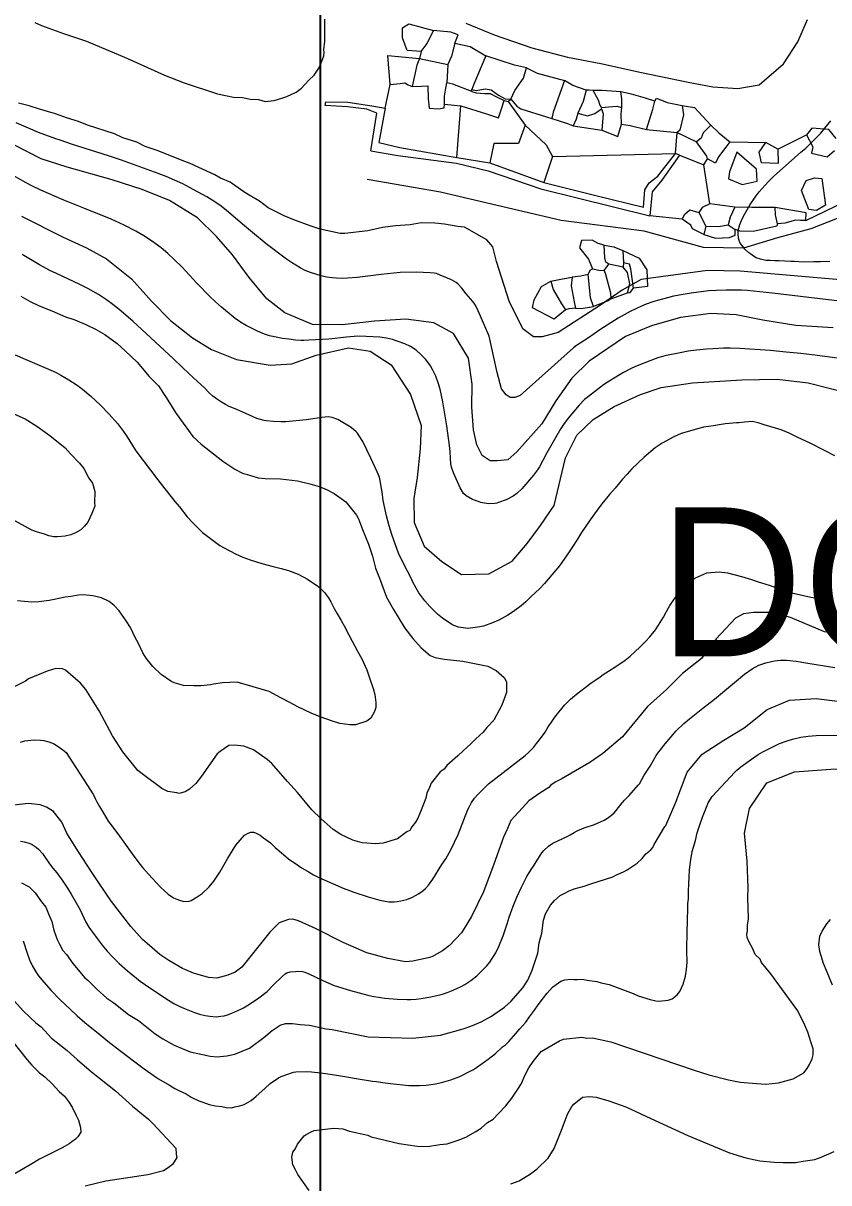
# Model space of a CAD drawing. Header units: metres. Extents: x 548946 to 557077, y 1838800 to 1845419.
# Drawn here: x 551860 to 552239, y 1843256 to 1843801 of the extents above; entities that cross this region are included whole.
import ezdxf
from ezdxf.enums import TextEntityAlignment as Align

# ---------------------------------------------------------------- set-up
doc = ezdxf.new("R2010")
doc.units = ezdxf.units.M
doc.header["$LTSCALE"] = 28
for name, color, linetype, lineweight in [('1', 7, 'Continuous', 13), ('10', 7, 'Continuous', 13), ('2', 7, 'Continuous', 13), ('60', 7, 'Continuous', 25)]:
    doc.layers.add(name, color=color, linetype=linetype, lineweight=lineweight)
doc.layers.add('61', color=7, linetype='Continuous')

msp = doc.modelspace()

# ---------------------------------------------------------------- linework, layer by layer
at = {"layer": '1'}
msp.add_line((551868.89, 1843737.38), (551855.82, 1843744.08), dxfattribs=at)
for points in [[(551865.88, 1843801.45), (551869.11, 1843799.99), (551879.32, 1843796.26), (551890.13, 1843792.61), (551909.08, 1843784.69), (551926.82, 1843776.63), (551936.09, 1843773.1), (551951.67, 1843767.85), (551959.19, 1843766.27), (551963.48, 1843766.15), (551967.24, 1843765.35), (551970.93, 1843765.17), (551974.09, 1843764.3), (551978.31, 1843764.79), (551981.87, 1843765.8), (551984.21, 1843766.68), (551988.57, 1843768.71), (551991.11, 1843770.53), (551994.65, 1843774.3), (551997.13, 1843776.72), (551999.2, 1843780.02), (552000.2, 1843781.97), (552001.59, 1843785.8), (552001.72, 1843787.34), (552001.58, 1843788.55), (552002.04, 1843792.57), (552002.15, 1843799.62), (552002.07, 1843802.97)], [(552068.24, 1843801.09), (552081.55, 1843795.57), (552099.28, 1843789.53), (552116.05, 1843785.17), (552131.64, 1843782.22), (552150.71, 1843777.87), (552172.63, 1843773.34), (552184.27, 1843771.21), (552196.03, 1843770.38), (552205.95, 1843772.16), (552217.49, 1843782.07), (552224.26, 1843792.32), (552228.7, 1843802.82)], [(552035.2, 1843705.87), (552029.16, 1843705.18), (552022.33, 1843703.48), (552011.46, 1843702.23), (552009.31, 1843702.29), (551999.91, 1843704.27), (551995.15, 1843705.87), (551987.49, 1843708.66), (551982.99, 1843710.59), (551975.53, 1843714.33), (551971.49, 1843717.53), (551966.58, 1843720.33), (551963.63, 1843722.14), (551957.64, 1843726.34), (551953.14, 1843728.27), (551950.52, 1843729.81), (551938.89, 1843735.2), (551935.07, 1843736.6), (551923.85, 1843741.13), (551917.8, 1843743.19), (551913.9, 1843745.19), (551907.26, 1843747.18), (551903.36, 1843749.18), (551890.66, 1843753.23), (551886.5, 1843754.89), (551880.79, 1843756.68), (551875.69, 1843758.55), (551868.1, 1843760.73), (551863.33, 1843762.33), (551858.29, 1843763.59)], [(551992.86, 1843684.93), (551990.57, 1843686.16), (551986.42, 1843688.67), (551984.11, 1843690.17), (551974.59, 1843697.38), (551968.1, 1843702.74), (551964.45, 1843705.95), (551955.99, 1843713.07), (551953.37, 1843715.1), (551950.44, 1843717.2), (551946.71, 1843719.55), (551938.58, 1843723.97), (551935.38, 1843725.57), (551931.54, 1843727.36), (551927.54, 1843729.04), (551923.8, 1843730.5), (551906.68, 1843736.74), (551900.56, 1843738.85), (551883.58, 1843744.17), (551877.83, 1843746.07), (551875.85, 1843746.74), (551867.63, 1843749.8), (551857.17, 1843754.27)], [(552240.8, 1843658.03), (552223.26, 1843659.09), (552207.73, 1843661.54), (552195.27, 1843664.09), (552183.4, 1843664.78), (552169.16, 1843662.76), (552155.51, 1843658.89), (552143.27, 1843653.9), (552126.27, 1843642.34), (552118.09, 1843634.36), (552110.59, 1843623.76), (552104.02, 1843612.89), (552092.18, 1843599.67), (552088.03, 1843595.97), (552083.06, 1843595.56), (552079.74, 1843595.56), (552076.01, 1843598.02), (552073.52, 1843602.95), (552071.93, 1843610.11), (552071.11, 1843620.65), (552071.26, 1843631.56), (552069.62, 1843643.67), (552062.52, 1843655.28), (552053.23, 1843660.36), (552040.1, 1843662.06), (552025.34, 1843661.14), (552010.42, 1843659.43), (551996.3, 1843659.61), (551983.38, 1843665.04), (551974.81, 1843671.62), (551966.49, 1843681.69), (551958.75, 1843692.2), (551951.21, 1843700.95), (551942.27, 1843709.66), (551929.17, 1843717.77), (551916.28, 1843722.95), (551902.18, 1843727.48), (551881.13, 1843733.4), (551868.89, 1843737.38)], [(552054.19, 1843635.24), (552052.87, 1843638.06), (552051.65, 1843640.15), (552050.9, 1843641.27), (552049.38, 1843643.22), (552047.23, 1843645.5), (552044.91, 1843647.48), (552042.38, 1843649.14), (552039.61, 1843650.47), (552036.13, 1843651.77), (552033.93, 1843652.48), (552031.03, 1843653.18), (552027.91, 1843653.58), (552021.56, 1843653.98), (552017.62, 1843654.01), (552012.22, 1843653.64), (552003.92, 1843652.72), (551994.64, 1843652.14), (551992.17, 1843652.02), (551990.79, 1843652.05), (551988.28, 1843652.24), (551985.14, 1843652.62), (551982.17, 1843653.01), (551979.23, 1843653.52), (551976.17, 1843654.29), (551973.8, 1843655.04), (551970.42, 1843656.43), (551965.08, 1843659.1), (551962.46, 1843660.64), (551960.03, 1843662.41), (551953.54, 1843667.63), (551950.75, 1843670.13), (551948.04, 1843672.75), (551942, 1843678.97), (551935.06, 1843686.47), (551931.35, 1843690.08), (551928.36, 1843692.85), (551925.19, 1843695.54), (551920.71, 1843698.81), (551917.09, 1843701.19), (551913.39, 1843703.38), (551907.91, 1843706.19), (551901.77, 1843709.02), (551888.91, 1843714.25), (551879.5, 1843717.96), (551868.82, 1843722.59), (551864.48, 1843724.61), (551861.86, 1843726.03), (551852.94, 1843731.16)], [(552253.15, 1843679.81), (552197.04, 1843684.64), (552181.8, 1843684.92), (552150.57, 1843680.74), (552141.67, 1843675.62), (552131.58, 1843668.7), (552111.65, 1843655.86), (552104.19, 1843653.81), (552100.05, 1843653.81), (552095.07, 1843657.5), (552088.59, 1843670.44), (552082.64, 1843689.12), (552080.99, 1843696.09), (552078.08, 1843699.38), (552067.67, 1843705.3), (552064.59, 1843705.56), (552058.34, 1843706.68), (552053.71, 1843707.07), (552047.27, 1843707.25), (552042.17, 1843706.36), (552035.2, 1843705.87)], [(551942.29, 1843632.72), (551938.27, 1843636.59), (551935.19, 1843639.38), (551930.97, 1843643.39), (551911.9, 1843661.08), (551905.59, 1843666.65), (551902.63, 1843668.98), (551899.65, 1843671.17), (551895.83, 1843673.68), (551890.74, 1843676.53), (551887.11, 1843678.35), (551876.04, 1843683.45), (551872.97, 1843684.95), (551868.17, 1843687.55), (551859.93, 1843692.43)], [(552247.86, 1843669.97), (552212.23, 1843674.31), (552200.37, 1843675.49), (552197.71, 1843675.68), (552193.35, 1843675.74), (552190.46, 1843675.67), (552186.02, 1843675.53), (552182.24, 1843675.29), (552174.13, 1843674.23), (552170.31, 1843673.64), (552165.85, 1843672.8), (552163.04, 1843672.14), (552158.93, 1843671.03), (552156.51, 1843670.31), (552152.99, 1843669.07), (552150.83, 1843668.17), (552145.42, 1843665.61), (552142.68, 1843664.15), (552139.87, 1843662.47), (552131.18, 1843656.97), (552125.87, 1843653.32), (552120.2, 1843649.62), (552118.83, 1843648.65), (552093.85, 1843626.23), (552091.38, 1843625.22), (552089.05, 1843625.22), (552087.16, 1843626.52), (552085.12, 1843629.4), (552083.06, 1843636.98), (552079.32, 1843654.01), (552074.12, 1843665.99), (552072.98, 1843668.35), (552072.24, 1843669.54), (552070.67, 1843671.5), (552068.53, 1843673.94), (552066.48, 1843676.56), (552064.76, 1843678.46), (552063.69, 1843679.31), (552061.54, 1843680.48), (552056.29, 1843682.76), (552054.46, 1843683.45), (552053.42, 1843683.69), (552051.53, 1843683.89), (552045.05, 1843684.13), (552037.52, 1843683.92), (552028.5, 1843683), (552017.2, 1843681.6), (552012.66, 1843681.26), (552010.46, 1843681.2), (552007.61, 1843681.28), (552005.51, 1843681.44), (552002.81, 1843681.8), (552000.34, 1843682.37), (551995.37, 1843683.93), (551992.86, 1843684.93)], [(551859.38, 1843672.88), (551863.74, 1843670.33), (551868.04, 1843668.28), (551873.9, 1843665.9), (551880.33, 1843663.08), (551884.79, 1843661.81), (551889.87, 1843659.6), (551894.45, 1843657.33), (551898.81, 1843654.78), (551904.62, 1843650.62), (551908.31, 1843647.23), (551914.02, 1843641.78), (551919.61, 1843635.05), (551923.92, 1843630.72), (551927.28, 1843625.77), (551932.27, 1843617.7), (551940.11, 1843606.91), (551944.08, 1843603.3), (551954.14, 1843595.3), (551959.9, 1843591.64), (551963.42, 1843589.76), (551967.88, 1843588.49), (551970.79, 1843587.55), (551974.13, 1843587.17), (551981.27, 1843586.97), (551989.25, 1843586.11), (551994.99, 1843584.73), (551999.46, 1843583.46), (552002.92, 1843582.08), (552006.44, 1843580.2), (552011.97, 1843576.26), (552017.01, 1843569.97), (552017.96, 1843568.3), (552019.82, 1843563.18), (552022.63, 1843556.39), (552024.54, 1843550.76), (552025.96, 1843545.08), (552027.75, 1843540.46), (552031.07, 1843531.44), (552034.27, 1843525.7), (552039.6, 1843516.91), (552043.46, 1843512.02), (552047.27, 1843507.63)], [(552242.81, 1843643.7), (552230.87, 1843645.32), (552225.66, 1843645.93), (552218.75, 1843646.52), (552211.12, 1843647.28), (552196.94, 1843648.3), (552192.34, 1843648.41), (552189.34, 1843648.38), (552184.47, 1843648.19), (552181.3, 1843647.98), (552176.54, 1843647.52), (552172.72, 1843646.99), (552168.91, 1843646.31), (552161.8, 1843644.77), (552158.5, 1843643.87), (552155.19, 1843642.71), (552148.73, 1843640.13), (552146.25, 1843639.03), (552142.39, 1843636.97), (552136.31, 1843633.41), (552132.89, 1843631.23), (552125.85, 1843625.76), (552124.09, 1843624.27), (552121.57, 1843621.71), (552116.3, 1843615.52), (552114.17, 1843612.62), (552112.86, 1843610.62), (552106.36, 1843599.2), (552102.95, 1843592.76), (552102.01, 1843591.32), (552100.03, 1843588.72), (552094.61, 1843582.34), (552092.2, 1843580.09), (552090.6, 1843578.97), (552087.22, 1843577.19), (552083.71, 1843575.91), (552082.8, 1843575.68), (552081.93, 1843575.5), (552079, 1843575.33), (552076.17, 1843575.75), (552075.35, 1843575.95), (552074.51, 1843576.19), (552071.36, 1843577.36), (552068.49, 1843579.04), (552067.23, 1843580.21), (552065.58, 1843582.76), (552062.54, 1843589.87), (552061.63, 1843592.6), (552061.45, 1843593.34), (552061.3, 1843594.08), (552061.03, 1843596.71), (552060.87, 1843599.88), (552060.58, 1843602.76), (552059.35, 1843611.99), (552057.49, 1843623.16), (552056.92, 1843626.13), (552056.22, 1843629.12), (552055.31, 1843632.21), (552054.19, 1843635.24)], [(551856.71, 1843645.32), (551861.34, 1843643.22), (551873.48, 1843638.13), (551875.98, 1843636.96), (551878.18, 1843635.82), (551881.96, 1843633.6), (551885.76, 1843631.05), (551888.34, 1843629.14), (551892.19, 1843625.94), (551896.71, 1843621.65), (551900.82, 1843617.35), (551904.7, 1843612.96), (551907.5, 1843609.28), (551909.24, 1843606.72), (551911.79, 1843602.67), (551913.4, 1843600.27), (551923.68, 1843586.6)], [(552224.26, 1843606.53), (552220.05, 1843608.45), (552216.28, 1843610.01), (552211, 1843611.7), (552208.32, 1843612.39), (552205.63, 1843613.28), (552204.18, 1843613.71), (552202.76, 1843613.95), (552199.1, 1843613.63), (552196.54, 1843613.34), (552195.33, 1843613.4), (552190.21, 1843612.81), (552187.26, 1843612.48), (552184.63, 1843611.88), (552179.9, 1843611.34), (552169.47, 1843608.35), (552165.95, 1843606.84), (552160.51, 1843603.83), (552157.27, 1843601.56), (552152.08, 1843597.27), (552146.23, 1843591.71), (552144.11, 1843589.28), (552141.8, 1843586.82), (552138.37, 1843582.73), (552135.82, 1843579.75), (552132.13, 1843575.33), (552129.89, 1843572.28), (552126.62, 1843567.72), (552124.66, 1843564.8), (552122.61, 1843561.77), (552120.67, 1843558.65), (552118.04, 1843554.66), (552117.1, 1843553.26), (552113, 1843547.2), (552111.43, 1843545.22), (552110.47, 1843544.02), (552105.28, 1843537.93), (552102.88, 1843535.36), (552098.91, 1843531.72), (552096.49, 1843529.34), (552094.21, 1843527.39), (552090.63, 1843524.68), (552088.03, 1843522.99), (552083.81, 1843520.61), (552080.86, 1843519.37), (552076.64, 1843517.89), (552074.01, 1843517.29), (552070.36, 1843516.97), (552069.29, 1843516.75), (552064.93, 1843517.35), (552062.65, 1843518.09), (552061.68, 1843518.67), (552057.36, 1843521.57), (552054.94, 1843523.49), (552051.34, 1843527.07), (552049.03, 1843529.8), (552046.22, 1843533.47), (552044.96, 1843535.72), (552043.31, 1843538.82), (552043, 1843539.79), (552040.95, 1843543.74), (552036.91, 1843551.73), (552033.52, 1843560.83), (552032.26, 1843564.93), (552031.02, 1843569.73), (552029.47, 1843576.93), (552029.09, 1843580.91), (552028.6, 1843583.28), (552028.28, 1843585.36), (552027.91, 1843587.01), (552027.54, 1843588.1), (552026.59, 1843590.4), (552023.7, 1843596.71), (552019.91, 1843604.51), (552017.95, 1843607.75), (552017.37, 1843608.49), (552016.77, 1843609.18), (552014.46, 1843611.09), (552008.16, 1843614.84), (552005.48, 1843615.89), (552003.86, 1843616.12), (552000.67, 1843615.9), (551996.67, 1843615.22), (551993.27, 1843614.77), (551983.8, 1843613.8), (551981.57, 1843613.75), (551977.94, 1843613.93), (551974.71, 1843614.24), (551973.58, 1843614.42), (551971.83, 1843614.85), (551970.19, 1843615.42), (551964.96, 1843617.69), (551960.75, 1843619.63), (551957.18, 1843621.04), (551955.48, 1843621.9), (551953.58, 1843623.01), (551951.19, 1843624.56), (551949.5, 1843625.92), (551947.84, 1843627.46), (551945.56, 1843629.75), (551942.29, 1843632.72)], [(551856.05, 1843617.62), (551861.41, 1843615.18), (551866.89, 1843611.74), (551872.98, 1843607.36), (551880.25, 1843601.58), (551882.6, 1843598.8), (551886.91, 1843594.47), (551888.98, 1843591.91), (551891.28, 1843587.35), (551893.07, 1843585.01), (551894.03, 1843581.05), (551893.88, 1843575.7), (551894.05, 1843574.2), (551892.67, 1843570.73), (551890.85, 1843566.71), (551889.29, 1843564.76), (551887.46, 1843563.02), (551885.06, 1843561.73), (551882.89, 1843560.72), (551880.16, 1843560.16), (551876.65, 1843559.75), (551874.87, 1843559.8), (551872.52, 1843560.3), (551870.4, 1843561.07), (551866.72, 1843562.17), (551864.6, 1843562.95), (551853.76, 1843568.82)], [(552241.52, 1843597.83), (552236.74, 1843600.38), (552229.96, 1843603.79), (552224.26, 1843606.53)], [(551923.68, 1843586.6), (551926.96, 1843582.39), (551928.83, 1843580.01), (551931.73, 1843576.45), (551933.82, 1843573.89), (551937.45, 1843569.22), (551940.28, 1843566.25), (551944.68, 1843561.86), (551950.91, 1843557.09), (551952.76, 1843555.8), (551954.47, 1843554.8), (551960.1, 1843551.75), (551963.57, 1843550.25), (551967.1, 1843549.06), (551972.49, 1843547.28), (551977.84, 1843545.9), (551981.54, 1843544.93), (551985.05, 1843543.93), (551989.63, 1843542.26), (551993.89, 1843539.95), (551996.48, 1843538.25), (551998.65, 1843536.71), (552000.76, 1843534.85), (552001.9, 1843533.59), (552003.88, 1843531.12), (552004.89, 1843529.24), (552006.54, 1843526.13), (552007.8, 1843523.88), (552009.78, 1843520.52), (552011.17, 1843517.98), (552013.35, 1843513.74), (552014.89, 1843510.72), (552017.51, 1843506.13), (552019.43, 1843502.46), (552021.81, 1843497.35), (552023.05, 1843493.5), (552024.82, 1843488.51), (552025.53, 1843485.8), (552026.07, 1843481.97), (552026.03, 1843479.67), (552025.45, 1843477.8), (552023.62, 1843474.6), (552021.78, 1843473.19), (552016.49, 1843471.49), (552013.8, 1843471.48), (552009.13, 1843472.15), (552005.62, 1843473.14), (551999.9, 1843475.18), (551995.71, 1843476.9), (551989.49, 1843479.88), (551985.34, 1843482.1), (551981.41, 1843484.14), (551975.89, 1843487.1), (551960.92, 1843491.47), (551954.06, 1843491.19), (551949.84, 1843490.61), (551948.37, 1843490.34), (551943.95, 1843489.73), (551940.56, 1843489.74), (551935.74, 1843489.99), (551931.4, 1843491.29), (551929.82, 1843492.01), (551925.28, 1843495.08), (551921.35, 1843498.92), (551918.2, 1843502.85)], [(552164.04, 1843527.59), (552165.76, 1843529.99), (552168.53, 1843533.7), (552170.56, 1843536.02), (552173.42, 1843538.95), (552175.85, 1843540.42), (552181.44, 1843542.96), (552187.29, 1843543.33), (552191.23, 1843542.88), (552197.72, 1843541.13), (552202.47, 1843539.68), (552205.59, 1843538.64), (552210.76, 1843537.03), (552220.01, 1843533.8), (552230.35, 1843531.49), (552239.58, 1843530.25)], [(551918.2, 1843502.85), (551916.62, 1843505.36), (551914.63, 1843509.63), (551913.11, 1843512.45), (551910.78, 1843517.17), (551908.82, 1843520.34), (551905.58, 1843525.06), (551903.21, 1843527.48), (551900.79, 1843529.4), (551897.2, 1843531.18), (551893.1, 1843532.11), (551891.79, 1843532.26), (551888.57, 1843532.49), (551886.49, 1843532.35), (551882.85, 1843531.84), (551880.2, 1843531.43), (551875.72, 1843530.52), (551872.59, 1843529.96), (551867.77, 1843529.31), (551864.4, 1843529.13), (551857.85, 1843529.67)], [(551893.52, 1843438.66), (551894.31, 1843436.95), (551895.1, 1843435.25), (551896.25, 1843433.08), (551898.69, 1843429.17), (551900.43, 1843426.18), (551902.54, 1843423.42), (551905.62, 1843419.19), (551907.73, 1843416.44), (551912.49, 1843409.79), (551915.43, 1843405.84), (551916.6, 1843404.38), (551919.35, 1843401.3), (551922.99, 1843397.33), (551925.15, 1843395.08), (551928.6, 1843391.98), (551931.1, 1843390.17), (551933.4, 1843389.24), (551935.88, 1843388.52), (551938.35, 1843388.71), (551939.31, 1843389.01), (551942.22, 1843390.64), (551944.43, 1843392.29), (551947.77, 1843395.37), (551949.95, 1843398.12), (551952.87, 1843402.24), (551956.5, 1843408.84), (551960.29, 1843414.97), (551964.35, 1843419.62), (551966.03, 1843420.61), (551967.28, 1843421.05), (551968.57, 1843421.1), (551969.51, 1843420.71), (551971.73, 1843419.67), (551973.27, 1843418.45), (551976.54, 1843416.03), (551978.78, 1843413.89), (551982.75, 1843410.55), (551985.19, 1843408.43), (551989.29, 1843405.71), (551990.61, 1843404.66), (551994.67, 1843402.34), (551996.82, 1843400.98), (551999.25, 1843399.77), (552010.73, 1843394.77), (552013.65, 1843393.63), (552015.76, 1843392.84), (552022.49, 1843390.67), (552027.97, 1843389.09), (552030.37, 1843388.58), (552032.17, 1843388.35), (552034.59, 1843388.28), (552036.12, 1843388.44), (552037.72, 1843388.75), (552040.55, 1843389.49), (552043.28, 1843390.5), (552044.73, 1843391.26), (552046.06, 1843392.11), (552048.11, 1843393.58), (552049.32, 1843394.59), (552050.8, 1843396.19), (552052.78, 1843399.04), (552057.1, 1843405.83), (552058.93, 1843408.52), (552061.33, 1843412.71), (552064.71, 1843420.02), (552069.26, 1843431.64), (552070, 1843433.17), (552071.03, 1843435.04), (552072.36, 1843436.99), (552074.07, 1843438.98), (552078.97, 1843443.72), (552096.18, 1843457.06), (552097.7, 1843458.53), (552100.13, 1843460.91), (552101.52, 1843462.66), (552103.88, 1843465.63), (552105.49, 1843468.11), (552107.01, 1843470.48), (552108.45, 1843472.74), (552110.09, 1843475.02), (552114.62, 1843480.73), (552117.39, 1843483.54), (552119.49, 1843485.27), (552121.7, 1843486.92), (552124.99, 1843489.5), (552127.2, 1843491.15), (552130.72, 1843493.54), (552132.84, 1843495.08), (552135.35, 1843496.67), (552139.15, 1843499.2), (552143.04, 1843501.84), (552145.51, 1843503.82), (552150.03, 1843507.93), (552152.71, 1843510.63), (552154.76, 1843512.76), (552157.38, 1843516.05), (552158.82, 1843518.31), (552161.08, 1843522.07), (552162.48, 1843524.72), (552164.04, 1843527.59)], [(552047.27, 1843507.63), (552051.51, 1843504.05), (552053.96, 1843503.16), (552058.08, 1843502.39), (552066.84, 1843501.37), (552078.56, 1843499.07), (552082.56, 1843497.03), (552086.29, 1843493.72), (552087.45, 1843491.68), (552087.45, 1843489.26), (552087.45, 1843486.71), (552085.26, 1843480.71), (552081.39, 1843473.67), (552078.22, 1843470.26), (552076.44, 1843468.03), (552073, 1843464.84), (552070.72, 1843462.54), (552067.27, 1843459.35), (552064.49, 1843457), (552059.43, 1843452.36), (552058.1, 1843450.68), (552056.21, 1843449.45), (552051.99, 1843444.14), (552051.22, 1843442.02), (552050, 1843439.34), (552049.51, 1843436.99), (552047.35, 1843431.41), (552045.74, 1843427.67), (552044.69, 1843425.77), (552042.91, 1843423.53), (552042.08, 1843421.91), (552040.64, 1843421.24), (552036.19, 1843417.94), (552029.56, 1843415.91), (552026.05, 1843415.51), (552019.63, 1843416.04), (552015.17, 1843417.31), (552009.53, 1843419.97), (552005.95, 1843422.35), (552000.31, 1843427.3), (551996, 1843431.63), (551989.23, 1843439.75), (551984.58, 1843444.81), (551977.25, 1843453.37), (551975.01, 1843455.15), (551968.64, 1843459.75), (551964.12, 1843461.52), (551959.49, 1843462.01), (551956.98, 1843461.72), (551952.98, 1843458.98), (551951.59, 1843457.8), (551944.15, 1843447.3), (551941.48, 1843443.94), (551938.48, 1843441.31), (551936.59, 1843440.08), (551933.64, 1843439.23), (551932.58, 1843439.62), (551928.45, 1843440.16), (551925.49, 1843441.6), (551916.88, 1843447.99), (551914.37, 1843449.99), (551907.26, 1843458.83), (551902.33, 1843466.39), (551896.15, 1843478.14), (551889.93, 1843488.1)], [(552179.5, 1843479.32), (552185.1, 1843483.6), (552199.12, 1843495.28), (552202.75, 1843497.79), (552205.93, 1843499.51), (552209.15, 1843500.66), (552211.74, 1843501.25), (552213.23, 1843501.49), (552216, 1843501.79), (552218.85, 1843501.84), (552220.45, 1843501.75), (552223.36, 1843501.35), (552227.88, 1843500.56), (552241.62, 1843498.42)], [(551889.93, 1843488.1), (551887.3, 1843491.1), (551880.26, 1843497.15), (551878.92, 1843497.76), (551875.85, 1843497.92), (551871.67, 1843496.68), (551862.93, 1843493.14), (551861.54, 1843491.96), (551851.69, 1843487.02)], [(552024.26, 1843344.08), (552028.22, 1843343.38), (552030.27, 1843343.14), (552036.09, 1843342.59), (552040.81, 1843342.39), (552042.5, 1843342.42), (552044.9, 1843342.61), (552047.29, 1843342.93), (552051.82, 1843343.74), (552056.68, 1843344.83), (552057.88, 1843345.16), (552059.97, 1843345.88), (552061.55, 1843346.49), (552064.03, 1843347.61), (552066.09, 1843348.61), (552067.84, 1843349.58), (552070.62, 1843351.33), (552073.41, 1843353.56), (552076.65, 1843356.66), (552077.98, 1843358.12), (552079.56, 1843360.06), (552080.67, 1843361.66), (552082.34, 1843364.45), (552083.77, 1843367.43), (552085.81, 1843372.4), (552087.69, 1843377.98), (552088.63, 1843381.09), (552090.54, 1843386.25), (552092.32, 1843390.58), (552094.4, 1843395.23), (552096.96, 1843400.22), (552099.04, 1843403.58), (552100.39, 1843405.5), (552101.32, 1843407.14), (552103.18, 1843410.1), (552104.03, 1843411.32), (552104.93, 1843412.38), (552107.16, 1843414.48), (552109.14, 1843415.83), (552116.18, 1843419.24), (552117.3, 1843419.83), (552119.14, 1843420.97), (552120.62, 1843421.69), (552123.91, 1843423.05), (552128.67, 1843424.59), (552133.22, 1843426.71), (552134.83, 1843427.6), (552136.72, 1843429.04), (552137.98, 1843430.22), (552138.92, 1843431.25), (552141.69, 1843434.84), (552142.73, 1843436.07), (552144.99, 1843438.33), (552149.28, 1843443.11), (552149.77, 1843443.8), (552152.04, 1843447.77), (552154.83, 1843452.07), (552157.7, 1843457.01), (552158.52, 1843458.23), (552161.91, 1843462.56), (552164.52, 1843465.7), (552167.13, 1843468.62), (552170.64, 1843472.05), (552173.36, 1843474.38), (552179.5, 1843479.32)], [(552161.79, 1843423.76), (552162.16, 1843424.17), (552166.93, 1843435.1), (552172.22, 1843449.28), (552179.34, 1843457.66), (552189.46, 1843464.33), (552198.92, 1843470.15), (552209.85, 1843478.71), (552220.24, 1843483.1), (552232.83, 1843483.9), (552247.79, 1843481.9)], [(551859.22, 1843463.28), (551861.28, 1843463.93), (551862.66, 1843464.16), (551865.59, 1843464.37), (551868.62, 1843464.28), (551870.13, 1843464.09), (551872.58, 1843463.51), (551874.95, 1843462.49), (551875.65, 1843462.1), (551876.36, 1843461.68), (551879.06, 1843459.79), (551880.61, 1843458.48), (551893.52, 1843438.66)], [(552207.73, 1843458.75), (552211.13, 1843460.52), (552215.56, 1843462.65), (552219.23, 1843464.03), (552221.68, 1843464.76), (552225.6, 1843465.62), (552229.02, 1843466.11), (552232.74, 1843466.45), (552237.47, 1843466.62), (552248.62, 1843466.47)], [(551959.8, 1843291.97), (551962.23, 1843292.55), (551964.15, 1843293.17), (551967.43, 1843295.04), (551969.9, 1843297.02), (551973.87, 1843300.67), (551976.4, 1843302.95), (551980.29, 1843305.59), (551981.52, 1843306.23), (551987.36, 1843308.4), (551988.54, 1843308.53), (551993.31, 1843308.68), (551995.83, 1843308.47), (552000.28, 1843307.98), (552004.64, 1843307.38), (552011.45, 1843306.26), (552016.75, 1843305.27), (552024.46, 1843304.16), (552026.28, 1843303.97), (552029.13, 1843303.5), (552032.99, 1843302.94), (552041.46, 1843302.11), (552043.26, 1843302.12), (552046.56, 1843302), (552049.63, 1843302.25), (552054.05, 1843302.86), (552056.87, 1843303.48), (552061.31, 1843304.79), (552065.42, 1843306.35), (552070.72, 1843308.96), (552071.94, 1843309.59), (552073.34, 1843310.45), (552076.66, 1843312.83), (552078.86, 1843314.48), (552082.25, 1843317.16), (552085.59, 1843320.24), (552086.88, 1843321.18), (552088.49, 1843322.76), (552091.77, 1843326.43), (552093.71, 1843328.65), (552096.43, 1843331.86), (552098.16, 1843334.25), (552100.58, 1843337.52), (552102.3, 1843339.91), (552104.81, 1843343.29), (552106.55, 1843345.49), (552108.93, 1843348.25), (552110.67, 1843349.55), (552112.9, 1843351), (552114.83, 1843351.62), (552117.78, 1843351.96), (552118.99, 1843351.9), (552120.78, 1843351.91), (552122.07, 1843351.95), (552123.78, 1843351.85), (552125.21, 1843351.61), (552129.79, 1843350.84), (552131.85, 1843350.28), (552135.53, 1843349.5), (552138.03, 1843348.59), (552141.78, 1843347.22), (552144.38, 1843346.22), (552146.88, 1843345.31), (552149.21, 1843344.18), (552154.8, 1843342.43), (552157.56, 1843341.85), (552158.87, 1843341.7), (552163.32, 1843342.1), (552165.13, 1843342.81), (552167.51, 1843344.68), (552168.73, 1843346.22), (552170.34, 1843349.59), (552171.4, 1843353.41), (552171.94, 1843356.56), (552172.15, 1843359.98), (552172.13, 1843365.37), (552172.23, 1843374.96), (552172.44, 1843378.37), (552172.41, 1843380.37), (552172.55, 1843384.37), (552172.58, 1843387.57), (552172.84, 1843389.7), (552172.89, 1843393.59), (552173.06, 1843396.51), (552173.16, 1843400.01), (552173.39, 1843403.23), (552173.74, 1843407.06), (552174.58, 1843411.95), (552176.08, 1843417.21), (552176.96, 1843420.8), (552178.24, 1843424.44), (552179.41, 1843428.17), (552181.58, 1843433.61), (552182.15, 1843434.77), (552183.89, 1843437.86), (552194.64, 1843449.24), (552195.6, 1843450.18), (552197.43, 1843451.73), (552202.4, 1843455.43), (552205.59, 1843457.53), (552207.73, 1843458.75)], [(551994.77, 1843252.77), (551989.34, 1843260.27), (551988.33, 1843262.45), (551987.04, 1843264.84), (551986.63, 1843268.35), (551987.13, 1843270.69), (551988.24, 1843272.09), (551989.23, 1843274.49), (551992.34, 1843278.4), (551993.29, 1843279.02), (551995.68, 1843280.31), (551997.13, 1843280.99), (552006.16, 1843282.02), (552010.51, 1843281.75), (552013.69, 1843280.59), (552022.28, 1843278.78), (552023.9, 1843277.95), (552036.96, 1843274.87), (552045.49, 1843273.56), (552050.34, 1843273.35), (552056.08, 1843274.27), (552059.6, 1843274.67), (552065.22, 1843276.58), (552068.62, 1843277.99), (552072.68, 1843280.23), (552075.52, 1843282.08), (552078.52, 1843284.71), (552081.13, 1843286.28), (552083.64, 1843288.85), (552087.02, 1843292.54), (552089.91, 1843296.18), (552092.74, 1843300.31), (552094.46, 1843303.05), (552095.84, 1843306.51), (552097.95, 1843310.31), (552099.89, 1843313.33), (552103.67, 1843318.08), (552112.24, 1843323.12), (552114.19, 1843323.86), (552122.71, 1843324.83), (552125.06, 1843324.34), (552127.84, 1843324.4), (552136.44, 1843322.59), (552175.56, 1843309.28), (552182.43, 1843307.02), (552191.58, 1843304.76), (552197.05, 1843303.61), (552204.74, 1843302.97), (552209.09, 1843302.7), (552215.11, 1843303.39), (552222.02, 1843305.2), (552227.03, 1843308.06), (552228.58, 1843310.01), (552229.64, 1843311.91), (552230.86, 1843314.59), (552231.41, 1843316.44), (552231.34, 1843319.22), (552230.5, 1843322.18), (552228.92, 1843327.08), (552227.51, 1843330.47), (552224.2, 1843337.21), (552222.41, 1843339.54), (552211.54, 1843354.56), (552207.12, 1843359.9), (552206.45, 1843361.35), (552204.15, 1843363.63), (552203.09, 1843366.3), (552201.18, 1843369.64), (552200.45, 1843371.59), (552200.28, 1843373.09), (552200.61, 1843374.65), (552200.54, 1843377.44), (552200.98, 1843380.29), (552200.67, 1843390.56), (552200.79, 1843394.94), (552200.39, 1843407.47), (552199.13, 1843420.67), (552201.45, 1843432.24), (552209.67, 1843444.29), (552222.65, 1843449.41)], [(552222.65, 1843449.41), (552239.74, 1843450.64), (552260.57, 1843451.04), (552279.34, 1843444.05), (552297.46, 1843426.73), (552310.93, 1843404.03), (552331.31, 1843378.95), (552350.29, 1843360.96), (552370.29, 1843345.17), (552404.86, 1843309.28), (552422.43, 1843292.16), (552432.07, 1843283.5), (552443.61, 1843268.99), (552450.92, 1843258.24), (552460.01, 1843241.35), (552470.16, 1843228.07), (552474.88, 1843217.3), (552479.23, 1843196.83), (552485.03, 1843189.3), (552488.3, 1843187.14), (552493.37, 1843185.7)], [(551879.07, 1843365.4), (551880.81, 1843363.57), (551883.83, 1843359.34), (551889.43, 1843352.61), (551890.83, 1843351.5), (551895.14, 1843347.17), (551899.67, 1843343.11), (551902.96, 1843340.95), (551909.95, 1843335.39), (551914.59, 1843332.62), (551922.41, 1843326.4), (551925.99, 1843324.02), (551931.41, 1843321.08), (551938.89, 1843317.87), (551948.26, 1843315.89), (551951.61, 1843315.51), (551956.12, 1843316.03), (551959.86, 1843316.71), (551966.65, 1843319.52), (551973.43, 1843324.62), (551977.38, 1843327.87), (551981.17, 1843330.33), (551983.62, 1843331.12), (551986.91, 1843331.24), (551990.53, 1843330.64), (551994.88, 1843330.38), (552002.69, 1843328.73), (552005.54, 1843328.29), (552022.44, 1843324.89), (552043.35, 1843324.24), (552056.39, 1843325.73), (552066.98, 1843328.72), (552070.65, 1843329.9), (552075.5, 1843331.98), (552080.28, 1843334.56), (552081.45, 1843335.46), (552086.4, 1843338.82), (552089.41, 1843341.45), (552095.02, 1843347.93), (552097.4, 1843351.51), (552099.39, 1843356.31), (552102.04, 1843364.24), (552102.75, 1843369.15), (552104.02, 1843373.61), (552104.84, 1843379.8), (552105.77, 1843382.71), (552108.1, 1843386.78), (552109.88, 1843389.02), (552112.66, 1843391.37), (552114.83, 1843392.38), (552116.5, 1843393.33), (552119.17, 1843394.4), (552123.85, 1843395.7), (552127.03, 1843396.83), (552137.33, 1843400.04), (552139, 1843400.99), (552142.4, 1843402.4), (552144.07, 1843403.35), (552148.79, 1843406.43), (552151.07, 1843408.72), (552152.85, 1843410.96), (552155.19, 1843412.75), (552156.07, 1843413.87), (552156.68, 1843415.21), (552161.79, 1843423.76)], [(551859.26, 1843416.86), (551860.87, 1843416.56), (551863.31, 1843415.85), (551864.63, 1843415.27), (551866.54, 1843414), (551867.82, 1843412.87), (551869.54, 1843411.02), (551872.89, 1843406.15), (551874.44, 1843404.12), (551876.27, 1843401.91), (551879.05, 1843398.05), (551881.24, 1843394.81), (551883.04, 1843391.99), (551885.38, 1843387.94), (551887.18, 1843384.55), (551889.79, 1843379.09), (551891.34, 1843376.42), (551892.46, 1843374.69), (551895.13, 1843371.04), (551897.61, 1843367.93), (551899.91, 1843365.18), (551902.59, 1843362.3), (551905.58, 1843359.32), (551909.5, 1843355.85), (551915.42, 1843351.13), (551919.89, 1843347.93), (551928.71, 1843342.15), (551931.24, 1843340.64), (551933.95, 1843339.21), (551936.2, 1843338.17), (551940.91, 1843336.32), (551943.25, 1843335.6), (551945.98, 1843334.94), (551948.15, 1843334.61), (551951.08, 1843334.38), (551953.34, 1843334.58), (551954.83, 1843334.84), (551956.33, 1843335.21), (551958.49, 1843336), (551962.68, 1843337.92), (551963.91, 1843338.6), (551966.78, 1843340.25), (551971.14, 1843343.18), (551974.95, 1843346.27), (551977.95, 1843349.35), (551982.07, 1843353.33), (551983.51, 1843354.53), (551984.32, 1843354.99), (551985.82, 1843355.44), (551988.25, 1843355.68), (551989.91, 1843355.78), (551991.66, 1843355.63), (551992.68, 1843355.36), (551994.61, 1843354.53), (551997.54, 1843353.03), (552001.39, 1843351.21), (552006.51, 1843349.03), (552014.18, 1843346.69), (552022.22, 1843344.53), (552024.26, 1843344.08)], [(551859.68, 1843397.23), (551863.2, 1843395.34), (551866.05, 1843392.62), (551869.07, 1843388.39), (551871.15, 1843385.84), (551872.27, 1843382.66), (551873.96, 1843379.04), (551874.92, 1843375.09), (551876.44, 1843370.69), (551877.45, 1843368.52), (551879.07, 1843365.4)], [(551860.42, 1843369.94), (551862.26, 1843364.2), (551863.41, 1843361.08), (551864.79, 1843358.06), (551866.36, 1843355.39), (551867.72, 1843353.54), (551870.17, 1843350.6), (551873.63, 1843346.68), (551877.54, 1843342.64), (551882.64, 1843337.7), (551885.84, 1843334.74), (551889.39, 1843331.68), (551896.66, 1843325.8), (551901.05, 1843322.32), (551912.26, 1843313.68), (551917.22, 1843309.95), (551923.1, 1843305.78), (551924.04, 1843305.19), (551929.09, 1843302.23), (551931.65, 1843300.72), (551933.56, 1843299.75), (551936.94, 1843298.14), (551939.31, 1843296.61), (551942.91, 1843294.83), (551944.77, 1843294.24), (551947.8, 1843293.09), (551950.75, 1843292.53), (551953.69, 1843292.17), (551955.73, 1843291.8), (551958.25, 1843291.59), (551959.8, 1843291.97)], [(551856.26, 1843341.85), (551860.62, 1843337.02), (551866.33, 1843331.57), (551868.84, 1843329.57), (551873.77, 1843324.29), (551881.04, 1843318.52), (551885.84, 1843314.24), (551892.61, 1843308.41), (551903.79, 1843299.52), (551911.73, 1843292.3), (551919.28, 1843286.3), (551921.29, 1843284.25), (551932.06, 1843272.57), (551932.28, 1843269.8), (551932.61, 1843268.24), (551930.53, 1843265), (551928.57, 1843263.38), (551926.38, 1843261.97), (551918.97, 1843260.1), (551899.25, 1843257.08), (551889.61, 1843254.71)]]:
    msp.add_lwpolyline(points, dxfattribs=at)
at = {"layer": '10'}
for p, q in [((552047.27, 1843787.83), (552046.59, 1843784.56)), ((552046.59, 1843784.56), (552059.89, 1843781.69)), ((552059.89, 1843781.69), (552059.32, 1843773.1)), ((552030.43, 1843761.24), (552032.84, 1843772.23)), ((552071.11, 1843769.06), (552071.15, 1843769.87)), ((552058.32, 1843763.12), (552066.02, 1843762.22)), ((552064.13, 1843738.01), (552066.02, 1843762.22)), ((552088.25, 1843764.31), (552089.5, 1843765.32)), ((552131.94, 1843760.8), (552132.16, 1843761.51)), ((552118.74, 1843752.94), (552132.12, 1843750.78)), ((552153.17, 1843751.21), (552167.49, 1843749.69)), ((552166.69, 1843739.84), (552167.49, 1843749.69)), ((552167.49, 1843749.69), (552176.68, 1843745.32)), ((552214.81, 1843741.9), (552228.3, 1843748.57)), ((552192.18, 1843745.34), (552209.11, 1843745.06)), ((552214.81, 1843741.9), (552209.11, 1843745.06)), ((552108.98, 1843738.54), (552104.89, 1843726.26)), ((552108.98, 1843738.54), (552166.69, 1843739.84)), ((552168.55, 1843739.06), (552166.69, 1843739.84)), ((552168.55, 1843739.06), (552180.05, 1843734.6)), ((552180.05, 1843734.6), (552181.72, 1843737.31)), ((552182.94, 1843716.17), (552180.05, 1843734.6)), ((552104.89, 1843726.26), (552130.03, 1843720.03)), ((552227.94, 1843708.42), (552257.18, 1843722.51)), ((552194.65, 1843714.63), (552182.94, 1843716.17)), ((552169.8, 1843708.97), (552154.71, 1843710.58)), ((552191.53, 1843706.4), (552194.8, 1843704.17)), ((552133.31, 1843684.88), (552135.46, 1843687.93)), ((552142.24, 1843686.5), (552135.46, 1843687.93)), ((552136.44, 1843671.6), (552144.24, 1843674.38))]:
    msp.add_line(p, q, dxfattribs=at)
for points in [[(552047.27, 1843787.83), (552040.81, 1843788.3), (552038.49, 1843794.24), (552038.58, 1843798.84), (552041.61, 1843800.84), (552053.08, 1843797.6)], [(552047.27, 1843787.83), (552050.18, 1843791.59), (552053.08, 1843797.6)], [(552063.06, 1843791.72), (552064.69, 1843795.65), (552061.27, 1843796.87), (552053.08, 1843797.6)], [(552063.06, 1843791.72), (552061.64, 1843785.6), (552059.89, 1843781.69)], [(552063.06, 1843791.72), (552070.37, 1843790.06), (552077.66, 1843785.72)], [(552032.84, 1843772.23), (552031.72, 1843785.95), (552046.59, 1843784.56)], [(552046.59, 1843784.56), (552045.32, 1843781.42), (552043.13, 1843771.36)], [(552077.66, 1843785.72), (552072.09, 1843772.39), (552071.15, 1843769.87)], [(552096.81, 1843780.18), (552091.14, 1843781.39), (552077.66, 1843785.72)], [(552089.5, 1843765.32), (552091.23, 1843769.5), (552095.4, 1843775.3), (552096.81, 1843780.18)], [(552096.81, 1843780.18), (552101.86, 1843777.58), (552114.58, 1843774.14)], [(552032.84, 1843772.23), (552037.4, 1843772.82), (552039.59, 1843773.08), (552041.23, 1843772.12), (552043.13, 1843771.36)], [(552058.32, 1843763.12), (552058.29, 1843766.86), (552058.92, 1843770.61), (552059.32, 1843773.1)], [(552071.11, 1843769.06), (552062.13, 1843772.38), (552059.32, 1843773.1)], [(552114.58, 1843774.14), (552109.34, 1843759.36), (552108.64, 1843756.24)], [(552124.77, 1843769.61), (552118.54, 1843771.78), (552114.58, 1843774.14)], [(552043.13, 1843771.36), (552047.47, 1843771.46), (552050.51, 1843771.72), (552050.64, 1843765.55), (552051.07, 1843761.21), (552055.26, 1843760.87), (552058.16, 1843761.34), (552058.32, 1843763.12)], [(552071.11, 1843769.06), (552073.1, 1843768.43), (552077.21, 1843767.99), (552079.69, 1843768.03), (552082.62, 1843766.53), (552086.3, 1843764.82)], [(552071.15, 1843769.87), (552073.22, 1843769.45), (552077.36, 1843770.19), (552080.24, 1843769.82), (552083.69, 1843767.31), (552086.75, 1843765.62), (552089.5, 1843765.32)], [(552124.77, 1843769.61), (552123.4, 1843764.37), (552120.93, 1843758.79)], [(552128.1, 1843769.41), (552126.25, 1843769.63), (552124.77, 1843769.61)], [(552141.12, 1843768.9), (552132.35, 1843769.4), (552128.1, 1843769.41)], [(552132.16, 1843761.51), (552131.37, 1843762.38), (552130.61, 1843764.87), (552128.1, 1843769.41)], [(552141.57, 1843761.46), (552141.59, 1843765.54), (552141.12, 1843768.9)], [(552157.11, 1843764.5), (552152.59, 1843765.87), (552146.08, 1843767.78), (552141.12, 1843768.9)], [(552023.68, 1843741.09), (552026.47, 1843758.87), (552021.77, 1843760.66), (552012.73, 1843761.82), (552002.21, 1843762.43), (552002.57, 1843764.16), (552012.96, 1843764.01), (552024.12, 1843762.33), (552030.43, 1843761.24)], [(552066.02, 1843762.22), (552078.01, 1843758.51), (552083.65, 1843756.69), (552084.97, 1843760.88), (552086.3, 1843764.82)], [(552086.3, 1843764.82), (552088.25, 1843764.31), (552096.08, 1843753.12)], [(552089.5, 1843765.32), (552092.24, 1843762.03), (552094.14, 1843760.9), (552108.64, 1843756.24)], [(552132.16, 1843761.51), (552135.42, 1843761.87), (552139.15, 1843762.08), (552141.57, 1843761.46)], [(552153.17, 1843751.21), (552156.13, 1843760.63), (552157.11, 1843764.5)], [(552157.11, 1843764.5), (552157.82, 1843765.8), (552162.87, 1843763.79), (552169.85, 1843762.45)], [(552169.85, 1843762.45), (552170.54, 1843758.1), (552168.73, 1843750.79), (552167.49, 1843749.69)], [(552169.85, 1843762.45), (552175.6, 1843761.52), (552183.29, 1843753.17)], [(552030.43, 1843761.24), (552027.49, 1843745), (552037.24, 1843742.63), (552064.13, 1843738.01)], [(552120.93, 1843758.79), (552120.08, 1843755.94), (552118.74, 1843752.94)], [(552120.93, 1843758.79), (552125.37, 1843757.63), (552128.88, 1843758.73), (552131.94, 1843760.8)], [(552131.94, 1843760.8), (552132.75, 1843758.52), (552132.12, 1843750.78)], [(552141.43, 1843753.6), (552141.2, 1843758.32), (552141.57, 1843761.46)], [(552096.08, 1843753.12), (552092.97, 1843744.51), (552081.47, 1843744.56), (552079.61, 1843735.43)], [(552096.08, 1843753.12), (552106.04, 1843743.94), (552108.98, 1843738.54)], [(552108.64, 1843756.24), (552116, 1843753.91), (552118.74, 1843752.94)], [(552132.12, 1843750.78), (552139.6, 1843747.84), (552141.43, 1843753.6)], [(552141.43, 1843753.6), (552145.42, 1843753.1), (552153.17, 1843751.21)], [(552183.29, 1843753.17), (552179.71, 1843749.63), (552178.85, 1843747.1), (552176.68, 1843745.32)], [(552183.29, 1843753.17), (552187.07, 1843749.55), (552192.18, 1843745.34)], [(552242.24, 1843746.94), (552238.8, 1843751.19), (552230.72, 1843751.7), (552228.3, 1843748.57)], [(552228.3, 1843748.57), (552231.21, 1843742.99), (552230.63, 1843740.03), (552237.92, 1843738.28), (552241.41, 1843741.29)], [(552023.68, 1843741.09), (552036.33, 1843738.95), (552063.93, 1843735.37), (552078.86, 1843731.74), (552103.53, 1843723.31), (552154.71, 1843710.58)], [(552181.72, 1843737.31), (552181.49, 1843738.63), (552176.68, 1843745.32)], [(552192.18, 1843745.34), (552190.88, 1843743.55), (552186.86, 1843738.23), (552185.58, 1843735.3), (552181.72, 1843737.31)], [(552214.81, 1843741.9), (552214.87, 1843735.19), (552207.05, 1843735.55), (552206, 1843740.57), (552209.11, 1843745.06)], [(552064.13, 1843738.01), (552079.61, 1843735.43), (552104.89, 1843726.26)], [(552130.03, 1843720.03), (552151.79, 1843714.63), (552152.3, 1843722.78), (552154.38, 1843726.04), (552158.47, 1843729.3), (552166.69, 1843739.84)], [(552168.55, 1843739.06), (552160.3, 1843727.37), (552155.73, 1843721.93), (552154.71, 1843710.58)], [(552073.03, 1843717.82), (552056.48, 1843721.7), (552021.91, 1843727.61)], [(552297.8, 1843719.02), (552290.68, 1843714.91), (552281.39, 1843714.44), (552269.54, 1843715.84), (552258.62, 1843715.6), (552230.27, 1843704.44), (552214.7, 1843700.26), (552198.7, 1843695.39), (552179.91, 1843695.66), (552152, 1843703.41), (552113.09, 1843708.42), (552073.03, 1843717.82)], [(552169.8, 1843708.97), (552171.18, 1843711.45), (552173.46, 1843713.4), (552177.65, 1843712.16)], [(552182.94, 1843716.17), (552179.19, 1843714.58), (552177.65, 1843712.16)], [(552194.65, 1843714.63), (552192.38, 1843710.02), (552191.53, 1843706.4)], [(552213.51, 1843714.58), (552202.56, 1843714.49), (552194.65, 1843714.63)], [(552227.94, 1843708.42), (552228.17, 1843712.04), (552213.51, 1843714.58)], [(552214.61, 1843706.78), (552213.7, 1843711.13), (552213.51, 1843714.58)], [(552179.99, 1843701.81), (552174.67, 1843704.5), (552173.9, 1843706.21), (552169.8, 1843708.97)], [(552177.65, 1843712.16), (552181.04, 1843705.76), (552179.99, 1843701.81)], [(552227.94, 1843708.42), (552225.49, 1843708.37), (552223.11, 1843708.57), (552218.09, 1843707.17), (552214.61, 1843706.78)], [(552179.99, 1843701.81), (552185.56, 1843700.06), (552192.02, 1843700.35), (552194.69, 1843701.57), (552194.8, 1843704.17)], [(552181.04, 1843705.76), (552186.97, 1843705.64), (552191.53, 1843706.4)], [(552214.61, 1843706.78), (552214.27, 1843705.79), (552203.28, 1843703.26), (552197.13, 1843703.37), (552194.8, 1843704.17)], [(552133.25, 1843696.77), (552130.43, 1843697.62), (552127.6, 1843699.21), (552122.59, 1843699.08), (552121.61, 1843695.51), (552125.82, 1843690.18), (552127.75, 1843685.75)], [(552135.46, 1843687.93), (552134.03, 1843688.76), (552133.49, 1843690.88), (552133.25, 1843696.77)], [(552133.25, 1843696.77), (552137.8, 1843696.09), (552142.07, 1843694.28)], [(552142.07, 1843694.28), (552142.31, 1843688.58), (552142.24, 1843686.5)], [(552142.07, 1843694.28), (552149.76, 1843690.72), (552153.29, 1843685.23), (552153.53, 1843677.45), (552147.1, 1843676.62)], [(552125.79, 1843683.03), (552126.73, 1843685.09), (552127.75, 1843685.75)], [(552127.75, 1843685.75), (552130.68, 1843685.05), (552133.31, 1843684.88)], [(552144.24, 1843674.38), (552145.32, 1843678.58), (552144.28, 1843684), (552142.24, 1843686.5)], [(552147.1, 1843676.62), (552145.81, 1843685.75), (552145.16, 1843687.95), (552142.31, 1843688.58)], [(552108.18, 1843679.85), (552113.61, 1843680.98), (552118.16, 1843681.85)], [(552118.16, 1843681.85), (552117.78, 1843677.69), (552119.18, 1843670.19), (552119.84, 1843667.19)], [(552125.79, 1843683.03), (552122.36, 1843682.3), (552118.16, 1843681.85)], [(552128.17, 1843668.01), (552126.78, 1843672.1), (552126.22, 1843678.5), (552125.79, 1843683.03)], [(552133.31, 1843684.88), (552133.91, 1843683.14), (552136.22, 1843674.35), (552136.44, 1843671.6)], [(552115.11, 1843666.44), (552109.8, 1843662.04), (552099.67, 1843667.3), (552100.46, 1843671.17), (552103.76, 1843677.38), (552108.18, 1843679.85)], [(552108.18, 1843679.85), (552109.33, 1843676.01), (552113.23, 1843669.24), (552115.11, 1843666.44)], [(552144.24, 1843674.38), (552145.52, 1843674.54), (552147.1, 1843676.62)], [(552136.44, 1843671.6), (552135.16, 1843670.66), (552128.17, 1843668.01)], [(552119.84, 1843667.19), (552116.69, 1843666.92), (552115.11, 1843666.44)], [(552119.84, 1843667.19), (552122.5, 1843667.02), (552128.17, 1843668.01)]]:
    msp.add_lwpolyline(points, dxfattribs=at)
for points in [[(552195.47, 1843740.49), (552192.15, 1843731.28), (552191.65, 1843728.02), (552197.99, 1843725.25), (552205.13, 1843726.87), (552204.72, 1843732.58)], [(552228.13, 1843727.14), (552232.02, 1843728.44), (552235.42, 1843728.11), (552237.13, 1843715.62), (552232.97, 1843713.06), (552229.27, 1843713.57), (552225.88, 1843722.49)]]:
    msp.add_lwpolyline(points, close=True, dxfattribs=at)
at = {"layer": '2'}
for points in [[(552239.23, 1843689.2), (552234.76, 1843688.99), (552231.67, 1843688.94), (552226.79, 1843688.88), (552222.48, 1843689.08), (552220.88, 1843689.1), (552215.25, 1843689.45), (552213.45, 1843689.45), (552211.13, 1843689.68), (552209.14, 1843689.65), (552206.69, 1843690.17), (552204.6, 1843690.93), (552203.42, 1843691.69), (552202.12, 1843692.54), (552201.25, 1843693.24), (552199.36, 1843694.92), (552198.65, 1843695.84), (552197.73, 1843696.93), (552197.14, 1843697.76), (552196.69, 1843699), (552196.27, 1843700.05), (552196.14, 1843702.13), (552196.15, 1843703.73), (552196.93, 1843706.52), (552197.71, 1843708.4), (552198.67, 1843710.51), (552200.5, 1843713.71), (552201.74, 1843715.95), (552204.14, 1843719.41), (552206.06, 1843721.83), (552208.78, 1843725.04), (552210.57, 1843726.84), (552212.71, 1843729.08), (552225.57, 1843740.53), (552227.95, 1843742.4), (552231.09, 1843745.45), (552233.06, 1843747.47), (552235.02, 1843749.49), (552236.85, 1843751.8), (552239.75, 1843755.22)], [(551859.71, 1843710.37), (551879.28, 1843700.57), (551890.23, 1843695.55), (551899.53, 1843690.46), (551911.25, 1843680.92), (551920.65, 1843670.46), (551929.62, 1843661.5), (551939.91, 1843653.32), (551948.87, 1843647.82), (551960.55, 1843643.13), (551976.36, 1843640.46), (551986.53, 1843641.11), (551997.99, 1843645.12), (552013.24, 1843648.63), (552023.31, 1843647.07), (552033.17, 1843640.62), (552042.33, 1843626.68), (552047.33, 1843612.13), (552046.92, 1843601.19), (552045.39, 1843587.7), (552043.96, 1843577.79), (552043.97, 1843566.52), (552048.7, 1843555.41), (552056.97, 1843548.15), (552066.24, 1843542.17), (552079.14, 1843542.49), (552090.07, 1843548.44), (552097.1, 1843556.6), (552103.29, 1843565.15), (552109.78, 1843574.47), (552115.02, 1843596.98), (552120.46, 1843607.6), (552128.09, 1843614.88), (552138.02, 1843621.01), (552150.31, 1843626.65), (552160.05, 1843629.94)], [(552160.05, 1843629.94), (552174.66, 1843632.13), (552197.82, 1843633.5), (552214.44, 1843633.87), (552228.98, 1843632.2), (552258.55, 1843624.57)], [(552249.84, 1843513.01), (552236.78, 1843515.1), (552220.71, 1843521.9), (552212.48, 1843524.22), (552207.79, 1843524.22), (552203.38, 1843524.22), (552198.68, 1843523.64), (552194.86, 1843521.61), (552185.91, 1843511.84), (552178.89, 1843502.7), (552169.97, 1843495.53), (552162.49, 1843488.14), (552153.55, 1843480.07), (552141.85, 1843465.92), (552132.63, 1843458.07), (552126.54, 1843453.86), (552113.07, 1843445.91)], [(552113.07, 1843445.91), (552110.28, 1843444.61), (552108.16, 1843443.1), (552107.27, 1843441.98), (552102.99, 1843439.45), (552097.82, 1843435.81), (552096.7, 1843434.42), (552089.48, 1843426.48), (552087.88, 1843422.73), (552086.05, 1843418.71), (552081.41, 1843405.99), (552076.55, 1843392.98), (552071.01, 1843381.42), (552066.29, 1843373.77), (552060.63, 1843367.78), (552057.35, 1843365.37), (552052.34, 1843362.51), (552050.61, 1843362.06), (552043.42, 1843360.48), (552039.91, 1843360.08), (552031.6, 1843361.66), (552021.89, 1843364.36), (552010.67, 1843369.18), (551997.99, 1843375.6), (551989.67, 1843379.48), (551987.05, 1843380.2), (551985.04, 1843379.97), (551980.64, 1843378.45), (551976.31, 1843374.14), (551963.2, 1843357.65), (551959.92, 1843355.24), (551956.52, 1843353.83), (551951.34, 1843352.48), (551947.49, 1843352.8), (551940.41, 1843354.79), (551935.33, 1843357), (551928.79, 1843360.82), (551924.65, 1843363.65), (551918.73, 1843368.82), (551916.49, 1843370.6), (551910.95, 1843376.82), (551901.99, 1843388.5), (551896.22, 1843396.74), (551892.52, 1843402.41), (551886.36, 1843411.87), (551882.94, 1843417.32), (551881.03, 1843420.66), (551878.68, 1843425.73), (551874.74, 1843430.73), (551871.39, 1843432.76), (551868.41, 1843433.86), (551862.92, 1843434.59), (551844.87, 1843432.53)], [(552240.44, 1843349.23), (552237.94, 1843355.34), (552236.18, 1843359.42), (552234.54, 1843365.02), (552233.98, 1843368.15), (552234.51, 1843372.21), (552235.53, 1843374.62), (552237.73, 1843378.06), (552239.5, 1843380.06)], [(551845.9, 1843334.6), (551862.26, 1843314.14), (551864.55, 1843311.6), (551868.15, 1843308.03), (551870.57, 1843306.11), (551874.04, 1843302.81), (551877.33, 1843299.3), (551879.79, 1843296.98), (551881.77, 1843294.52), (551883.47, 1843291.92), (551885.32, 1843287.94), (551886.47, 1843285.77), (551887.35, 1843282.38), (551887.51, 1843280.11), (551886.16, 1843277.96), (551884.98, 1843276.92), (551883.35, 1843275.54), (551882.06, 1843274.59), (551879.81, 1843273.34), (551878.38, 1843272.67), (551868.11, 1843267.41), (551863.67, 1843264.76), (551855.95, 1843260.23)], [(552118.13, 1843292.23), (552119.01, 1843293.33), (552123.02, 1843296.58), (552126.37, 1843296.96), (552129.5, 1843296.62), (552135.49, 1843294.91), (552143.4, 1843292.03), (552155.2, 1843286.59), (552172.48, 1843278.59), (552192.08, 1843270.36), (552199.73, 1843268.04), (552206.37, 1843266.7), (552213.14, 1843265.98), (552217.35, 1843265.86), (552223.13, 1843265.93), (552226.76, 1843266.44), (552232.14, 1843267.36), (552235.12, 1843268.4), (552241.2, 1843271.09)], [(552089.37, 1843255.81), (552093.29, 1843257.35), (552098.71, 1843260.57), (552101.83, 1843262.92), (552106.94, 1843268), (552109.81, 1843272.52), (552112.29, 1843278.79), (552113.52, 1843281.92), (552115.04, 1843286.09), (552116.22, 1843288.92), (552118.13, 1843292.23)]]:
    msp.add_lwpolyline(points, dxfattribs=at)
at = {"layer": '60'}
msp.add_line((552000, 1839000), (552000, 1845000), dxfattribs=at)

# ---------------------------------------------------------------- texts
at = {"layer": '61'}
msp.add_text('DC-5', height=70, dxfattribs=at).set_placement((552268.16, 1843503.67), align=Align.CENTER)

doc.saveas('drawing.dxf')
